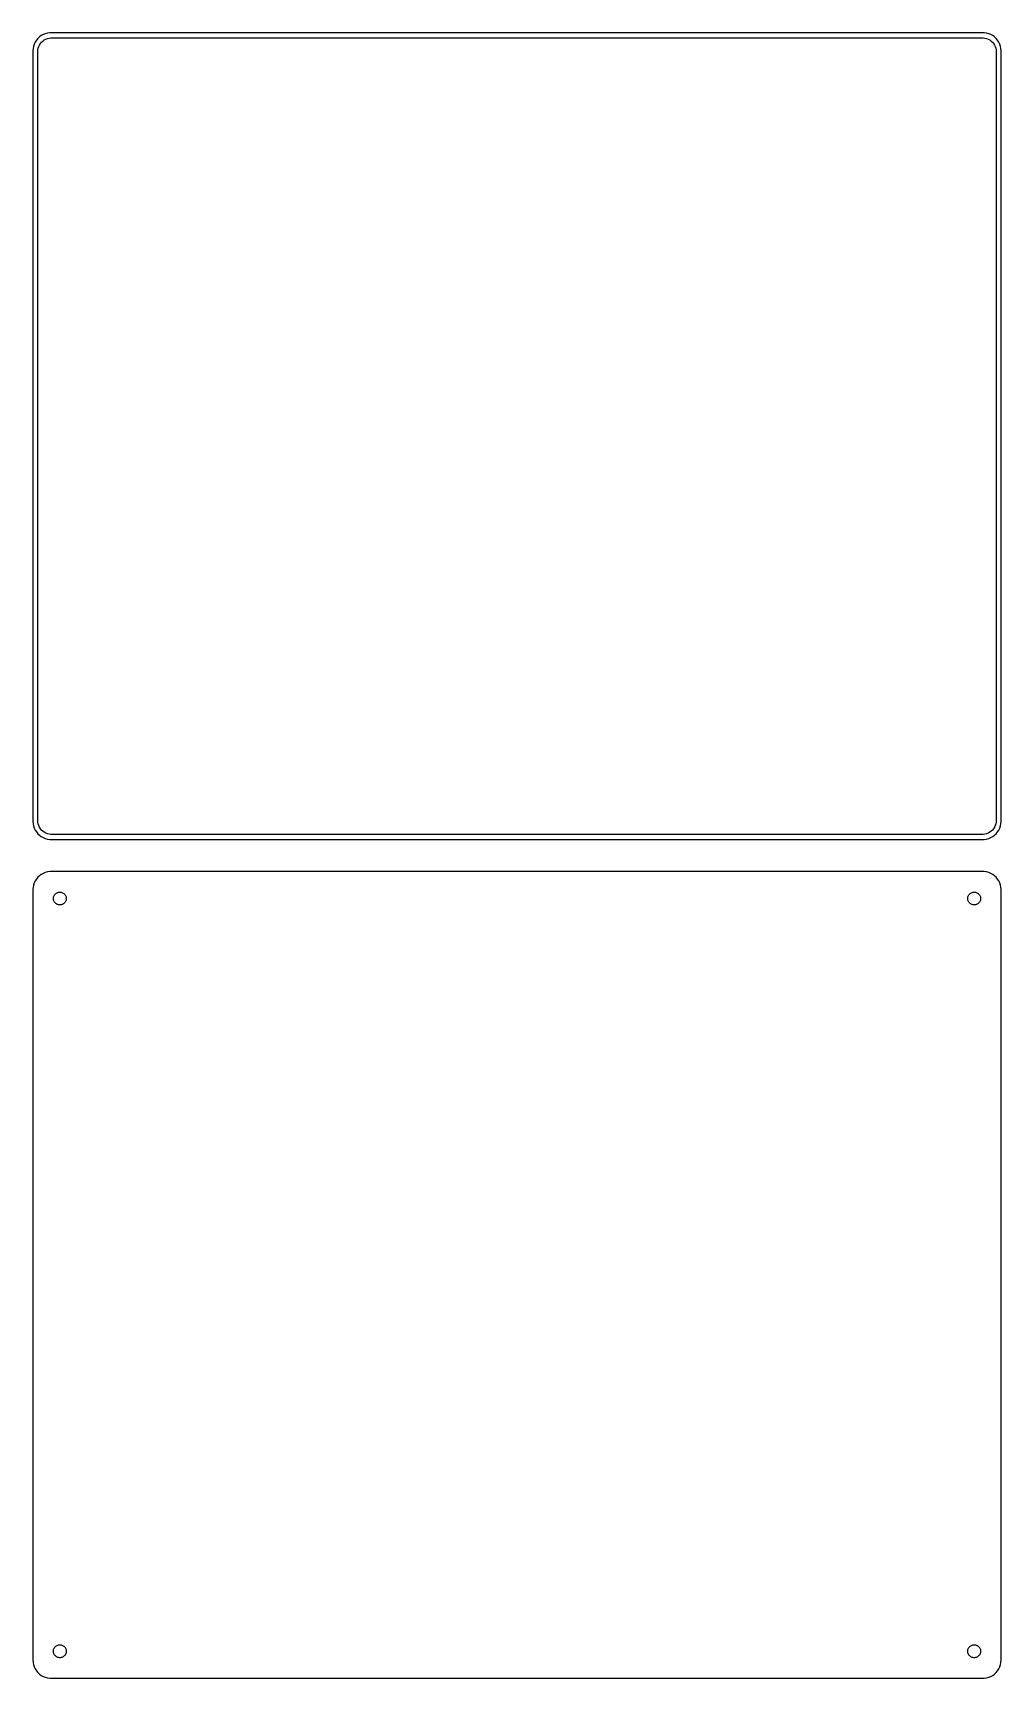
# Model space of a CAD drawing. Header units: metres. Extents: x -135 to 135, y 122 to 580.
import ezdxf

# ---------------------------------------------------------------- set-up
doc = ezdxf.new("R2010")
doc.units = ezdxf.units.M

msp = doc.modelspace()

# ---------------------------------------------------------------- linework, layer by layer
for p, q in [((-134.045, 578.439), (-134.382, 577.909)), ((-133.645, 578.923), (-134.045, 578.439)), ((-133.187, 579.353), (-133.645, 578.923)), ((-132.679, 579.722), (-133.187, 579.353)), ((-132.129, 580.024), (-132.679, 579.722)), ((-132.216, 578.231), (-131.823, 578.517)), ((-131.545, 580.255), (-132.129, 580.024)), ((-131.823, 578.517), (-131.398, 578.751)), ((-130.937, 580.411), (-131.545, 580.255)), ((-131.398, 578.751), (-130.946, 578.93)), ((-130.946, 578.93), (-130.475, 579.051)), ((-130.314, 580.49), (-130.937, 580.411)), ((-130.475, 579.051), (-129.993, 579.112)), ((130.314, 580.49), (-130.314, 580.49)), ((-129.993, 579.112), (129.993, 579.112)), ((129.993, 579.112), (130.475, 579.051)), ((130.937, 580.411), (130.314, 580.49)), ((130.475, 579.051), (130.946, 578.93)), ((131.545, 580.255), (130.937, 580.411)), ((130.946, 578.93), (131.398, 578.751)), ((131.398, 578.751), (131.823, 578.517)), ((132.129, 580.024), (131.545, 580.255)), ((131.823, 578.517), (132.216, 578.231)), ((132.679, 579.722), (132.129, 580.024)), ((133.187, 579.353), (132.679, 579.722)), ((133.645, 578.923), (133.187, 579.353)), ((134.045, 578.439), (133.645, 578.923)), ((134.382, 577.909), (134.045, 578.439)), ((-134.961, 576.127), (-135, 575.5)), ((-135, 575.5), (-135, 360.5)), ((-134.843, 576.743), (-134.961, 576.127)), ((-134.649, 577.341), (-134.843, 576.743)), ((-134.382, 577.909), (-134.649, 577.341)), ((-133.619, 575.25), (-133.589, 575.735)), ((-133.619, 360.75), (-133.619, 575.25)), ((-133.589, 575.735), (-133.498, 576.212)), ((-133.498, 576.212), (-133.348, 576.674)), ((-133.348, 576.674), (-133.141, 577.114)), ((-133.141, 577.114), (-132.88, 577.524)), ((-132.88, 577.524), (-132.571, 577.899)), ((-132.571, 577.899), (-132.216, 578.231)), ((132.216, 578.231), (132.571, 577.899)), ((132.571, 577.899), (132.88, 577.524)), ((132.88, 577.524), (133.141, 577.114)), ((133.141, 577.114), (133.348, 576.674)), ((133.348, 576.674), (133.498, 576.212)), ((133.498, 576.212), (133.589, 575.735)), ((133.589, 575.735), (133.619, 575.25)), ((133.619, 575.25), (133.619, 360.75)), ((134.649, 577.341), (134.382, 577.909)), ((134.843, 576.743), (134.649, 577.341)), ((134.961, 576.127), (134.843, 576.743)), ((135, 575.5), (134.961, 576.127)), ((135, 360.5), (135, 575.5)), ((-135, 360.5), (-134.961, 359.873)), ((-134.961, 359.873), (-134.843, 359.257)), ((-134.843, 359.257), (-134.649, 358.659)), ((-134.649, 358.659), (-134.382, 358.091)), ((-134.382, 358.091), (-134.045, 357.561)), ((-133.589, 360.265), (-133.619, 360.75)), ((-133.498, 359.788), (-133.589, 360.265)), ((-133.348, 359.326), (-133.498, 359.788)), ((-133.141, 358.886), (-133.348, 359.326)), ((-132.88, 358.476), (-133.141, 358.886)), ((-132.571, 358.101), (-132.88, 358.476)), ((-132.216, 357.769), (-132.571, 358.101)), ((132.571, 358.101), (132.216, 357.769)), ((132.88, 358.476), (132.571, 358.101)), ((133.141, 358.886), (132.88, 358.476)), ((133.348, 359.326), (133.141, 358.886)), ((133.498, 359.788), (133.348, 359.326)), ((133.589, 360.265), (133.498, 359.788)), ((133.619, 360.75), (133.589, 360.265)), ((134.045, 357.561), (134.382, 358.091)), ((134.382, 358.091), (134.649, 358.659)), ((134.649, 358.659), (134.843, 359.257)), ((134.843, 359.257), (134.961, 359.873)), ((134.961, 359.873), (135, 360.5)), ((-134.045, 357.561), (-133.645, 357.077)), ((-133.645, 357.077), (-133.187, 356.647)), ((-133.187, 356.647), (-132.679, 356.278)), ((-132.679, 356.278), (-132.129, 355.976)), ((-131.823, 357.483), (-132.216, 357.769)), ((-132.129, 355.976), (-131.545, 355.745)), ((-131.398, 357.249), (-131.823, 357.483)), ((-131.545, 355.745), (-130.937, 355.589)), ((-130.946, 357.07), (-131.398, 357.249)), ((-130.475, 356.949), (-130.946, 357.07)), ((-130.937, 355.589), (-130.314, 355.51)), ((-129.993, 356.888), (-130.475, 356.949)), ((-130.314, 355.51), (130.314, 355.51)), ((129.993, 356.888), (-129.993, 356.888)), ((130.475, 356.949), (129.993, 356.888)), ((130.314, 355.51), (130.937, 355.589)), ((130.946, 357.07), (130.475, 356.949)), ((130.937, 355.589), (131.545, 355.745)), ((131.398, 357.249), (130.946, 357.07)), ((131.823, 357.483), (131.398, 357.249)), ((131.545, 355.745), (132.129, 355.976)), ((132.216, 357.769), (131.823, 357.483)), ((132.129, 355.976), (132.679, 356.278)), ((132.679, 356.278), (133.187, 356.647)), ((133.187, 356.647), (133.645, 357.077)), ((133.645, 357.077), (134.045, 357.561)), ((-134.045, 344.439), (-134.382, 343.909)), ((-133.645, 344.923), (-134.045, 344.439)), ((-133.187, 345.353), (-133.645, 344.923)), ((-132.679, 345.722), (-133.187, 345.353)), ((-132.129, 346.024), (-132.679, 345.722)), ((-131.545, 346.255), (-132.129, 346.024)), ((-130.937, 346.411), (-131.545, 346.255)), ((-130.314, 346.49), (-130.937, 346.411)), ((130.314, 346.49), (-130.314, 346.49)), ((130.937, 346.411), (130.314, 346.49)), ((131.545, 346.255), (130.937, 346.411)), ((132.129, 346.024), (131.545, 346.255)), ((132.679, 345.722), (132.129, 346.024)), ((133.187, 345.353), (132.679, 345.722)), ((133.645, 344.923), (133.187, 345.353)), ((134.045, 344.439), (133.645, 344.923)), ((134.382, 343.909), (134.045, 344.439)), ((-134.961, 342.127), (-135, 341.5)), ((-135, 341.5), (-135, 126.5)), ((-134.843, 342.743), (-134.961, 342.127)), ((-134.649, 343.341), (-134.843, 342.743)), ((-134.382, 343.909), (-134.649, 343.341)), ((-129.243, 339.448), (-129.174, 339.663)), ((-129.174, 339.663), (-129.077, 339.867)), ((-129.077, 339.867), (-128.956, 340.058)), ((-128.956, 340.058), (-128.812, 340.232)), ((-128.812, 340.232), (-128.647, 340.387)), ((-128.647, 340.387), (-128.464, 340.52)), ((-128.464, 340.52), (-128.266, 340.629)), ((-128.266, 340.629), (-128.056, 340.712)), ((-128.056, 340.712), (-127.837, 340.768)), ((-127.837, 340.768), (-127.613, 340.796)), ((-127.613, 340.796), (-127.387, 340.796)), ((-127.387, 340.796), (-127.163, 340.768)), ((-127.163, 340.768), (-126.944, 340.712)), ((-126.944, 340.712), (-126.734, 340.629)), ((-126.734, 340.629), (-126.536, 340.52)), ((-126.536, 340.52), (-126.353, 340.387)), ((-126.353, 340.387), (-126.188, 340.232)), ((-126.188, 340.232), (-126.044, 340.058)), ((-126.044, 340.058), (-125.923, 339.867)), ((-125.923, 339.867), (-125.826, 339.663)), ((-125.826, 339.663), (-125.757, 339.448)), ((125.757, 339.448), (125.826, 339.663)), ((125.826, 339.663), (125.923, 339.867)), ((125.923, 339.867), (126.044, 340.058)), ((126.044, 340.058), (126.188, 340.232)), ((126.188, 340.232), (126.353, 340.387)), ((126.353, 340.387), (126.536, 340.52)), ((126.536, 340.52), (126.734, 340.629)), ((126.734, 340.629), (126.944, 340.712)), ((126.944, 340.712), (127.163, 340.768)), ((127.163, 340.768), (127.387, 340.796)), ((127.387, 340.796), (127.613, 340.796)), ((127.613, 340.796), (127.837, 340.768)), ((127.837, 340.768), (128.056, 340.712)), ((128.056, 340.712), (128.266, 340.629)), ((128.266, 340.629), (128.464, 340.52)), ((128.464, 340.52), (128.647, 340.387)), ((128.647, 340.387), (128.812, 340.232)), ((128.812, 340.232), (128.956, 340.058)), ((128.956, 340.058), (129.077, 339.867)), ((129.077, 339.867), (129.174, 339.663)), ((129.174, 339.663), (129.243, 339.448)), ((134.649, 343.341), (134.382, 343.909)), ((134.843, 342.743), (134.649, 343.341)), ((134.961, 342.127), (134.843, 342.743)), ((135, 341.5), (134.961, 342.127)), ((135, 126.5), (135, 341.5)), ((-129.3, 339), (-129.286, 339.226)), ((-129.286, 338.774), (-129.3, 339)), ((-129.286, 339.226), (-129.243, 339.448)), ((-129.243, 338.552), (-129.286, 338.774)), ((-129.174, 338.337), (-129.243, 338.552)), ((-129.077, 338.133), (-129.174, 338.337)), ((-128.956, 337.942), (-129.077, 338.133)), ((-128.812, 337.768), (-128.956, 337.942)), ((-128.647, 337.613), (-128.812, 337.768)), ((-128.464, 337.48), (-128.647, 337.613)), ((-128.266, 337.371), (-128.464, 337.48)), ((-128.056, 337.288), (-128.266, 337.371)), ((-127.837, 337.232), (-128.056, 337.288)), ((-127.613, 337.204), (-127.837, 337.232)), ((-127.387, 337.204), (-127.613, 337.204)), ((-127.163, 337.232), (-127.387, 337.204)), ((-126.944, 337.288), (-127.163, 337.232)), ((-126.734, 337.371), (-126.944, 337.288)), ((-126.536, 337.48), (-126.734, 337.371)), ((-126.353, 337.613), (-126.536, 337.48)), ((-126.188, 337.768), (-126.353, 337.613)), ((-126.044, 337.942), (-126.188, 337.768)), ((-125.923, 338.133), (-126.044, 337.942)), ((-125.826, 338.337), (-125.923, 338.133)), ((-125.757, 338.552), (-125.826, 338.337)), ((-125.757, 339.448), (-125.714, 339.226)), ((-125.714, 338.774), (-125.757, 338.552)), ((-125.714, 339.226), (-125.7, 339)), ((-125.7, 339), (-125.714, 338.774)), ((125.7, 339), (125.714, 339.226)), ((125.714, 338.774), (125.7, 339)), ((125.714, 339.226), (125.757, 339.448)), ((125.757, 338.552), (125.714, 338.774)), ((125.826, 338.337), (125.757, 338.552)), ((125.923, 338.133), (125.826, 338.337)), ((126.044, 337.942), (125.923, 338.133)), ((126.188, 337.768), (126.044, 337.942)), ((126.353, 337.613), (126.188, 337.768)), ((126.536, 337.48), (126.353, 337.613)), ((126.734, 337.371), (126.536, 337.48)), ((126.944, 337.288), (126.734, 337.371)), ((127.163, 337.232), (126.944, 337.288)), ((127.387, 337.204), (127.163, 337.232)), ((127.613, 337.204), (127.387, 337.204)), ((127.837, 337.232), (127.613, 337.204)), ((128.056, 337.288), (127.837, 337.232)), ((128.266, 337.371), (128.056, 337.288)), ((128.464, 337.48), (128.266, 337.371)), ((128.647, 337.613), (128.464, 337.48)), ((128.812, 337.768), (128.647, 337.613)), ((128.956, 337.942), (128.812, 337.768)), ((129.077, 338.133), (128.956, 337.942)), ((129.174, 338.337), (129.077, 338.133)), ((129.243, 338.552), (129.174, 338.337)), ((129.243, 339.448), (129.286, 339.226)), ((129.286, 338.774), (129.243, 338.552)), ((129.286, 339.226), (129.3, 339)), ((129.3, 339), (129.286, 338.774)), ((-129.3, 129), (-129.286, 129.226)), ((-129.286, 128.774), (-129.3, 129)), ((-129.286, 129.226), (-129.243, 129.448)), ((-129.243, 128.552), (-129.286, 128.774)), ((-129.243, 129.448), (-129.174, 129.663)), ((-129.174, 128.337), (-129.243, 128.552)), ((-129.174, 129.663), (-129.077, 129.867)), ((-129.077, 129.867), (-128.956, 130.058)), ((-128.956, 130.058), (-128.812, 130.232)), ((-128.812, 130.232), (-128.647, 130.387)), ((-128.647, 130.387), (-128.464, 130.52)), ((-128.464, 130.52), (-128.266, 130.629)), ((-128.266, 130.629), (-128.056, 130.712)), ((-128.056, 130.712), (-127.837, 130.768)), ((-127.837, 130.768), (-127.613, 130.796)), ((-127.613, 130.796), (-127.387, 130.796)), ((-127.387, 130.796), (-127.163, 130.768)), ((-127.163, 130.768), (-126.944, 130.712)), ((-126.944, 130.712), (-126.734, 130.629)), ((-126.734, 130.629), (-126.536, 130.52)), ((-126.536, 130.52), (-126.353, 130.387)), ((-126.353, 130.387), (-126.188, 130.232)), ((-126.188, 130.232), (-126.044, 130.058)), ((-126.044, 130.058), (-125.923, 129.867)), ((-125.923, 129.867), (-125.826, 129.663)), ((-125.826, 129.663), (-125.757, 129.448)), ((-125.757, 128.552), (-125.826, 128.337)), ((-125.757, 129.448), (-125.714, 129.226)), ((-125.714, 128.774), (-125.757, 128.552)), ((-125.714, 129.226), (-125.7, 129)), ((-125.7, 129), (-125.714, 128.774)), ((125.7, 129), (125.714, 129.226)), ((125.714, 128.774), (125.7, 129)), ((125.714, 129.226), (125.757, 129.448)), ((125.757, 128.552), (125.714, 128.774)), ((125.757, 129.448), (125.826, 129.663)), ((125.826, 128.337), (125.757, 128.552)), ((125.826, 129.663), (125.923, 129.867)), ((125.923, 129.867), (126.044, 130.058)), ((126.044, 130.058), (126.188, 130.232)), ((126.188, 130.232), (126.353, 130.387)), ((126.353, 130.387), (126.536, 130.52)), ((126.536, 130.52), (126.734, 130.629)), ((126.734, 130.629), (126.944, 130.712)), ((126.944, 130.712), (127.163, 130.768)), ((127.163, 130.768), (127.387, 130.796)), ((127.387, 130.796), (127.613, 130.796)), ((127.613, 130.796), (127.837, 130.768)), ((127.837, 130.768), (128.056, 130.712)), ((128.056, 130.712), (128.266, 130.629)), ((128.266, 130.629), (128.464, 130.52)), ((128.464, 130.52), (128.647, 130.387)), ((128.647, 130.387), (128.812, 130.232)), ((128.812, 130.232), (128.956, 130.058)), ((128.956, 130.058), (129.077, 129.867)), ((129.077, 129.867), (129.174, 129.663)), ((129.174, 129.663), (129.243, 129.448)), ((129.243, 128.552), (129.174, 128.337)), ((129.243, 129.448), (129.286, 129.226)), ((129.286, 128.774), (129.243, 128.552)), ((129.286, 129.226), (129.3, 129)), ((129.3, 129), (129.286, 128.774)), ((-135, 126.5), (-134.961, 125.873)), ((-134.961, 125.873), (-134.843, 125.257)), ((-134.843, 125.257), (-134.649, 124.659)), ((-134.649, 124.659), (-134.382, 124.091)), ((-134.382, 124.091), (-134.045, 123.561)), ((-129.077, 128.133), (-129.174, 128.337)), ((-128.956, 127.942), (-129.077, 128.133)), ((-128.812, 127.768), (-128.956, 127.942)), ((-128.647, 127.613), (-128.812, 127.768)), ((-128.464, 127.48), (-128.647, 127.613)), ((-128.266, 127.371), (-128.464, 127.48)), ((-128.056, 127.288), (-128.266, 127.371)), ((-127.837, 127.232), (-128.056, 127.288)), ((-127.613, 127.204), (-127.837, 127.232)), ((-127.387, 127.204), (-127.613, 127.204)), ((-127.163, 127.232), (-127.387, 127.204)), ((-126.944, 127.288), (-127.163, 127.232)), ((-126.734, 127.371), (-126.944, 127.288)), ((-126.536, 127.48), (-126.734, 127.371)), ((-126.353, 127.613), (-126.536, 127.48)), ((-126.188, 127.768), (-126.353, 127.613)), ((-126.044, 127.942), (-126.188, 127.768)), ((-125.923, 128.133), (-126.044, 127.942)), ((-125.826, 128.337), (-125.923, 128.133)), ((125.923, 128.133), (125.826, 128.337)), ((126.044, 127.942), (125.923, 128.133)), ((126.188, 127.768), (126.044, 127.942)), ((126.353, 127.613), (126.188, 127.768)), ((126.536, 127.48), (126.353, 127.613)), ((126.734, 127.371), (126.536, 127.48)), ((126.944, 127.288), (126.734, 127.371)), ((127.163, 127.232), (126.944, 127.288)), ((127.387, 127.204), (127.163, 127.232)), ((127.613, 127.204), (127.387, 127.204)), ((127.837, 127.232), (127.613, 127.204)), ((128.056, 127.288), (127.837, 127.232)), ((128.266, 127.371), (128.056, 127.288)), ((128.464, 127.48), (128.266, 127.371)), ((128.647, 127.613), (128.464, 127.48)), ((128.812, 127.768), (128.647, 127.613)), ((128.956, 127.942), (128.812, 127.768)), ((129.077, 128.133), (128.956, 127.942)), ((129.174, 128.337), (129.077, 128.133)), ((134.045, 123.561), (134.382, 124.091)), ((134.382, 124.091), (134.649, 124.659)), ((134.649, 124.659), (134.843, 125.257)), ((134.843, 125.257), (134.961, 125.873)), ((134.961, 125.873), (135, 126.5)), ((-134.045, 123.561), (-133.645, 123.077)), ((-133.645, 123.077), (-133.187, 122.647)), ((-133.187, 122.647), (-132.679, 122.278)), ((-132.679, 122.278), (-132.129, 121.976)), ((-132.129, 121.976), (-131.545, 121.745)), ((-131.545, 121.745), (-130.937, 121.589)), ((-130.937, 121.589), (-130.314, 121.51)), ((-130.314, 121.51), (130.314, 121.51)), ((130.314, 121.51), (130.937, 121.589)), ((130.937, 121.589), (131.545, 121.745)), ((131.545, 121.745), (132.129, 121.976)), ((132.129, 121.976), (132.679, 122.278)), ((132.679, 122.278), (133.187, 122.647)), ((133.187, 122.647), (133.645, 123.077)), ((133.645, 123.077), (134.045, 123.561))]:
    msp.add_line(p, q)

doc.saveas('drawing.dxf')
